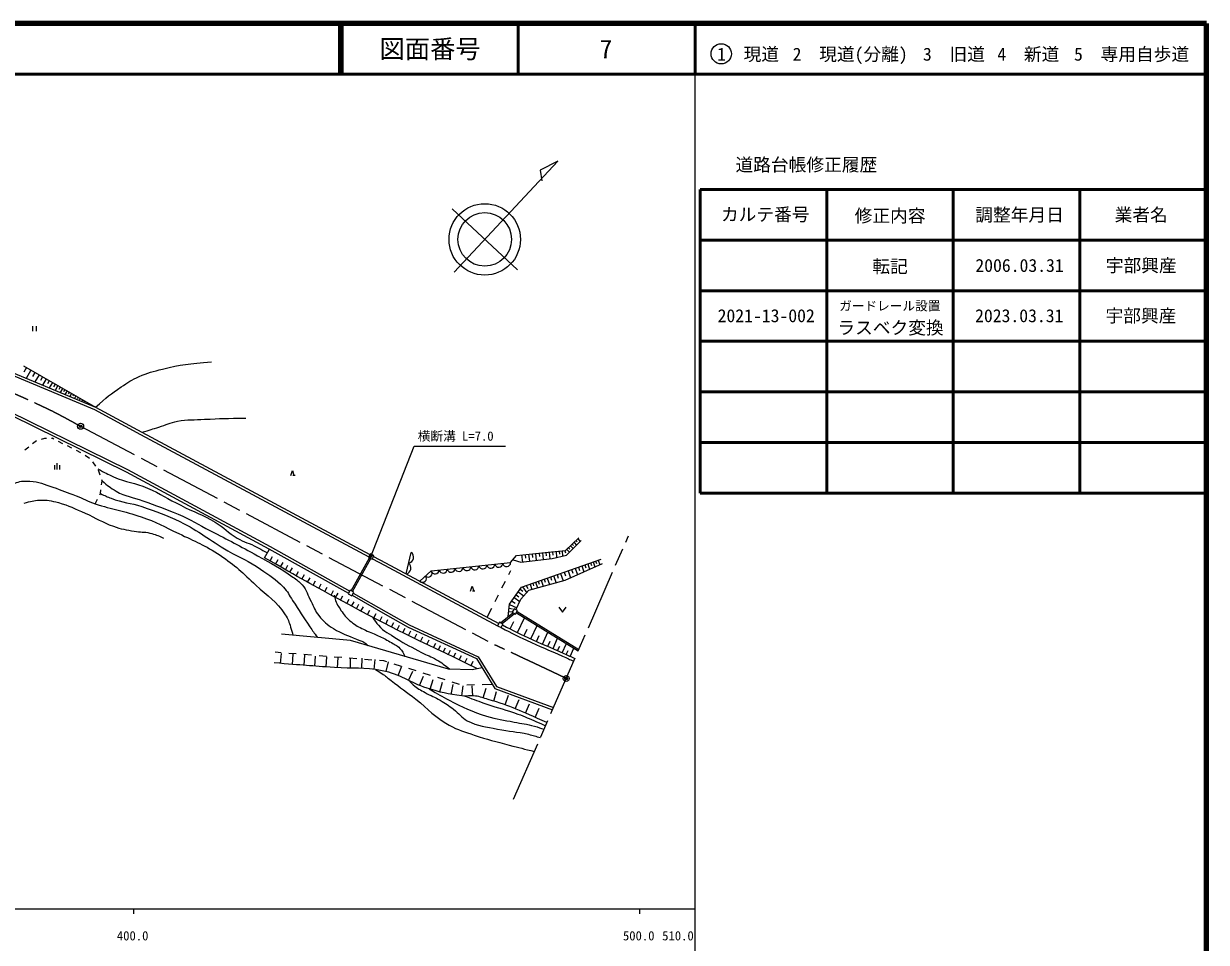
# Model space of a CAD drawing. Units: millimetres, scale not verified. Extents: x 40000 to 680000, y 20000 to 380000.
# Drawn here: x 446309 to 680000, y 198357 to 380000 of the extents above; entities that cross this region are included whole.
import ezdxf
from ezdxf.enums import TextEntityAlignment as Align

# ---------------------------------------------------------------- set-up
doc = ezdxf.new("R2010")
doc.units = ezdxf.units.MM
doc.header["$LTSCALE"] = 1000
doc.header["$PDMODE"] = 32
doc.header["$PDSIZE"] = 500
doc.linetypes.add('CHAIN', pattern=[18.5, 12, -1.5, 3.5, -1.5])
for name, color, linetype, lineweight in [('M-BGD', 7, 'Continuous', 13), ('M-BMK', 2, 'CHAIN', 13), ('M-BMK-SRVR', 3, 'Continuous', 13), ('M-STR-HTXT', 7, 'Continuous', 13), ('M-TTL', 2, 'Continuous', 140), ('M-TTL-BAND', 7, 'Continuous', 25), ('M-TTL-FRAM', 2, 'Continuous', 50), ('M-TTL-LINE', 7, 'Continuous', 50), ('M-TTL-TXT', 7, 'Continuous', 13)]:
    doc.layers.add(name, color=color, linetype=linetype, lineweight=lineweight)
doc.layers.add('M-OTRS', color=6, linetype='Continuous')
doc.styles.add('ＭＳ ゴシック', font='')
doc.styles.get('ＭＳ ゴシック').set_extended_font_data('MS Gothic')

msp = doc.modelspace()

# ---------------------------------------------------------------- linework, layer by layer
at = {"layer": 'M-BGD'}
for p, q in [((448089, 320206), (448089, 319206)), ((448839, 319206), (448839, 320206)), ((446285, 312318), (460536, 304146)), ((446844, 311998), (446333, 311105)), ((447737, 311486), (446811, 309872)), ((448544, 311023), (448081, 310216)), ((449351, 310560), (448542, 309149)), ((450057, 310156), (449652, 309450)), ((450762, 309751), (450055, 308518)), ((451378, 309398), (451025, 308781)), ((451995, 309044), (451377, 307967)), ((452534, 308735), (452225, 308197)), ((453072, 308426), (452532, 307485)), ((453543, 308156), (453273, 307686)), ((454014, 307886), (453542, 307064)), ((454447, 307638), (454212, 307226)), ((454881, 307389), (454472, 306676)), ((455315, 307140), (455110, 306784)), ((455749, 306892), (455402, 306288)), ((456182, 306643), (456009, 306341)), ((456616, 306394), (456333, 305900)), ((457050, 306145), (456908, 305898)), ((457484, 305897), (457263, 305512)), ((457917, 305648), (457807, 305455)), ((458351, 305399), (458193, 305124)), ((448082, 296983), (448829, 297600)), ((448829, 297600), (448859, 297607)), ((449827, 297860), (450501, 298036)), ((450501, 298036), (450804, 298039)), ((451804, 298051), (451934, 298052)), ((452284, 297871), (451934, 298052)), ((454061, 296954), (453172, 297413)), ((446539, 295710), (447311, 296346)), ((455838, 296037), (454950, 296496)), ((457616, 295120), (456727, 295579)), ((459293, 294038), (458475, 294613)), ((452451, 291842), (452451, 292717)), ((452951, 291842), (452951, 293092)), ((453451, 291842), (453451, 292717)), ((460582, 292534), (459993, 293342)), ((461414, 290738), (461092, 291685)), ((461795, 289618), (461736, 289792)), ((499120, 290644), (499420, 291644)), ((499420, 291644), (499720, 290644)), ((499970, 290644), (499470, 290644)), ((461480, 287097), (461570, 287816)), ((461694, 288808), (461795, 289618)), ((460414, 285086), (460882, 285970)), ((461351, 286853), (461480, 287097)), ((553400, 275801), (556041, 278369)), ((555792, 278127), (556285, 277620)), ((493911, 274410), (494882, 276088)), ((549959, 275486), (553400, 275801)), ((553218, 275784), (553403, 275345)), ((553545, 274880), (556477, 277812)), ((553641, 276035), (554163, 275498)), ((553999, 276384), (554261, 276115)), ((554358, 276732), (554870, 276205)), ((554716, 277081), (554973, 276817)), ((555075, 277430), (555578, 276912)), ((555433, 277778), (555685, 277520)), ((494995, 273785), (495496, 274650)), ((496079, 273159), (496579, 274025)), ((497085, 272580), (497584, 273446)), ((511052, 267849), (514663, 274365)), ((511315, 267703), (514925, 274220)), ((514833, 275185), (514445, 274486)), ((514445, 274486), (515145, 274098)), ((515533, 274797), (514833, 275185)), ((515145, 274098), (515533, 274797)), ((521879, 271201), (522880, 275461)), ((542538, 273446), (543711, 274842)), ((543020, 274020), (544531, 273523)), ((543711, 274842), (549959, 275486)), ((544531, 273523), (550759, 274226)), ((544689, 268599), (560395, 274111)), ((544705, 274945), (544848, 273559)), ((545398, 275016), (545470, 274323)), ((546091, 275087), (546233, 273715)), ((546778, 275158), (546848, 274472)), ((547464, 275229), (547604, 273870)), ((548143, 275299), (548213, 274619)), ((548823, 275369), (548961, 274023)), ((549496, 275438), (549565, 274765)), ((550169, 275505), (550291, 274173)), ((550759, 274226), (553545, 274880)), ((550835, 275566), (550896, 274900)), ((551501, 275627), (551611, 274426)), ((552102, 275682), (552156, 275081)), ((552702, 275737), (552797, 274704)), ((558837, 273564), (559183, 272579)), ((559330, 273737), (559502, 273245)), ((559822, 273910), (560138, 273010)), ((498024, 272041), (498522, 272908)), ((498905, 271537), (499401, 272405)), ((500139, 270836), (500632, 271706)), ((542172, 271109), (542553, 271866)), ((552401, 271306), (552920, 269828)), ((553140, 271565), (553399, 270826)), ((553314, 269935), (560656, 273243)), ((553879, 271824), (554374, 270413)), ((554584, 272072), (554832, 271366)), ((555290, 272319), (555743, 271029)), ((555935, 272546), (556161, 271901)), ((556580, 272772), (556994, 271593)), ((557170, 272979), (557377, 272390)), ((557759, 273186), (558137, 272108)), ((558298, 273375), (558487, 272836)), ((501295, 270184), (501786, 271056)), ((502407, 269563), (502895, 270436)), ((503507, 268954), (503991, 269830)), ((504626, 268340), (505107, 269217)), ((534635, 267803), (534935, 268803)), ((534935, 268803), (535235, 267803)), ((540824, 268429), (541498, 269769)), ((545622, 268926), (545920, 268339)), ((546161, 267989), (553314, 269935)), ((546376, 269191), (546742, 268147)), ((546898, 269374), (547081, 268852)), ((547420, 269557), (547812, 268438)), ((547979, 269753), (548175, 269194)), ((548538, 269950), (548959, 268750)), ((549138, 270160), (549348, 269560)), ((549738, 270371), (550189, 269085)), ((550380, 270596), (550606, 269953)), ((551023, 270822), (551507, 269444)), ((551712, 271064), (551954, 270375)), ((505798, 267701), (506276, 268579)), ((507053, 267020), (507529, 267899)), ((507952, 266533), (508428, 267413)), ((508913, 266014), (509388, 266894)), ((510829, 267973), (510441, 267273)), ((510441, 267273), (511141, 266885)), ((511529, 267585), (510829, 267973)), ((511141, 266885), (511529, 267585)), ((535485, 267803), (534985, 267803)), ((539476, 265749), (540150, 267089)), ((542299, 265239), (544689, 268599)), ((543222, 266537), (544327, 265751)), ((543615, 267089), (544168, 266696)), ((544008, 267642), (545120, 266851)), ((544404, 268198), (544960, 267802)), ((544556, 266233), (546161, 267989)), ((544869, 268662), (545702, 267487)), ((510142, 265351), (510617, 266231)), ((511120, 264825), (511594, 265706)), ((512060, 264323), (512531, 265205)), ((512963, 263842), (513433, 264725)), ((537903, 262623), (538801, 264409)), ((542066, 262775), (542299, 265239)), ((542225, 264460), (542884, 264269)), ((542290, 265148), (543733, 264497)), ((542734, 265851), (543458, 265435)), ((543204, 264330), (542816, 263630)), ((543904, 263942), (543204, 264330)), ((543560, 264132), (544556, 266233)), ((552038, 264630), (552788, 263630)), ((552788, 263630), (553538, 264630)), ((514259, 263157), (514726, 264041)), ((515496, 262509), (515960, 263395)), ((516686, 261891), (517146, 262779)), ((517841, 261298), (518298, 262188)), ((540557, 261537), (542990, 263534)), ((540839, 261381), (543272, 263377)), ((542160, 263771), (542858, 263705)), ((542437, 260346), (543159, 261784)), ((542816, 263630), (543516, 263242)), ((543516, 263242), (543904, 263942)), ((543664, 263510), (555893, 255986)), ((543810, 263773), (556014, 256264)), ((543875, 259624), (545261, 262528)), ((518974, 260722), (519427, 261613)), ((520097, 260156), (520546, 261050)), ((521223, 259595), (521668, 260491)), ((522363, 259032), (522806, 259929)), ((540318, 261670), (539930, 260970)), ((539930, 260970), (540630, 260582)), ((541018, 261282), (540318, 261670)), ((540630, 260582), (541018, 261282)), ((545187, 258998), (545813, 260310)), ((546499, 258372), (547751, 260996)), ((548848, 257335), (549875, 259689)), ((510865, 258020), (497289, 259274)), ((530274, 252350), (510865, 258020)), ((523531, 258459), (523971, 259358)), ((524738, 257872), (525176, 258771)), ((525998, 257262), (526434, 258162)), ((527322, 256623), (527756, 257524)), ((528247, 256178), (528681, 257079)), ((547671, 257849), (548184, 259026)), ((549879, 256886), (550329, 257917)), ((550911, 256436), (551810, 258498)), ((552723, 255624), (553541, 257433)), ((497195, 255611), (495977, 255708)), ((497089, 253507), (497251, 255500)), ((500185, 255371), (498690, 255491)), ((499401, 253320), (499562, 255313)), ((503176, 255132), (501681, 255252)), ((501729, 253134), (501887, 255127)), ((503821, 252972), (503973, 254967)), ((506166, 254893), (504671, 255012)), ((506089, 252805), (506234, 254800)), ((509157, 254654), (507661, 254773)), ((529209, 255715), (529643, 256616)), ((530214, 255233), (530647, 256134)), ((531263, 254729), (531696, 255630)), ((532361, 254202), (532794, 255103)), ((551818, 256033), (552227, 256938)), ((553525, 255261), (553888, 256063)), ((554328, 254898), (555053, 256503)), ((508326, 252650), (508464, 254645)), ((512147, 254414), (510652, 254534)), ((510860, 252570), (510895, 254569)), ((513154, 252521), (513211, 254520)), ((515138, 254175), (513642, 254295)), ((515538, 252324), (515754, 254312)), ((517504, 253986), (516633, 254055)), ((518102, 253801), (517504, 253986)), ((517970, 251879), (518388, 253835)), ((520968, 252915), (519535, 253358)), ((520295, 251103), (521019, 252967)), ((523834, 252029), (522401, 252472)), ((533512, 253649), (533945, 254550)), ((534719, 253069), (535152, 253970)), ((536875, 252648), (534963, 252241)), ((522349, 250156), (523219, 251957)), ((524518, 249173), (525310, 251009)), ((526701, 251143), (525267, 251586)), ((526615, 248436), (527227, 250340)), ((529567, 250257), (528134, 250700)), ((534963, 252241), (530274, 252350)), ((528539, 247880), (529071, 249808)), ((530800, 247390), (531174, 249354)), ((532433, 249370), (531000, 249813)), ((532879, 247082), (533174, 249060)), ((535403, 249254), (533904, 249208)), ((535063, 247099), (534943, 249095)), ((538902, 249360), (536903, 249299)), ((537117, 246689), (537707, 248600)), ((539184, 246054), (539753, 247972)), ((541456, 245307), (542108, 247198)), ((543447, 244544), (544190, 246401)), ((545493, 243672), (546292, 245505)), ((547393, 242833), (548203, 244661))]:
    msp.add_line(p, q, dxfattribs=at)
for points in [[(294576, 322359), (302311, 321300), (307097, 322000), (312711, 322615), (318392, 322977), (332260, 323098), (348675, 322251), (383627, 319880), (420356, 316530), (429524, 314747), (440851, 311816), (460321, 303694), (469412, 298781), (514502, 274587)], [(294644, 322855), (302309, 321805), (307034, 322496), (312667, 323114), (318374, 323477), (332270, 323598), (348705, 322750), (383666, 320379), (420427, 317026), (429634, 315235), (441011, 312291), (460536, 304146), (469649, 299221), (514744, 275025)], [(412387, 309369), (421455, 308824), (426786, 308055), (439355, 304780), (466580, 291417), (494759, 276159), (510494, 267375), (510497, 267373)], [(412417, 309868), (421506, 309322), (426885, 308546), (439530, 305251), (466809, 291862), (495000, 276597), (510739, 267810)], [(515207, 274209), (517591, 272930), (539930, 260970)], [(515449, 274646), (517827, 273371), (540172, 261407)], [(524610, 269739), (526846, 271817), (542538, 273446)], [(511192, 266977), (517720, 263262), (522270, 260665), (535765, 254448), (539411, 248534), (550808, 244329)], [(511434, 267415), (517967, 263697), (522499, 261110), (536111, 254839), (539746, 248943), (551009, 244788)]]:
    msp.add_lwpolyline(points, dxfattribs=at)
for centre, radius, start, end in [((522138, 274512), 1205, 281.56284, 52.00777), ((541744, 273459), 794, 192.75917, 359.09763), ((521638, 272382), 1205, 281.56284, 52.00777), ((526242, 271346), 766, 227.83392, 37.97488), ((527620, 271992), 794, 192.75917, 359.09763), ((529190, 272155), 794, 192.75917, 359.09763), ((530759, 272318), 794, 192.75917, 359.09763), ((532328, 272481), 794, 192.75917, 359.09763), ((533897, 272644), 794, 192.75917, 359.09763), ((535467, 272807), 794, 192.75917, 359.09763), ((537036, 272970), 794, 192.75917, 359.09763), ((538605, 273133), 794, 192.75917, 359.09763), ((540175, 273296), 794, 192.75917, 359.09763), ((525124, 270307), 766, 227.83392, 37.97488)]:
    msp.add_arc(centre, radius, start, end, dxfattribs=at)
for points, knots in [([(460536, 304146), (462788, 306126), (463455, 306790), (465559, 308163), (466902, 309039), (467634, 309591), (469103, 310235), (470843, 310996), (471903, 311212), (473737, 311707), (477436, 312703), (478912, 312701), (483442, 313124)], [0, 0, 0, 0, 1, 1, 1, 2, 2, 2, 3, 3, 3, 4, 4, 4, 4]), ([(469649, 299221), (471301, 299703), (471727, 299827), (473052, 300235), (474483, 300675), (475229, 301143), (476703, 301398), (478769, 301756), (479965, 301652), (482058, 301770), (485249, 301949), (486296, 301950), (490236, 302024)], [0, 0, 0, 0, 1, 1, 1, 2, 2, 2, 3, 3, 3, 4, 4, 4, 4]), ([(409900, 298725), (409696, 297761), (409644, 297515), (409488, 296738), (409352, 296057), (409104, 295686), (409149, 294993), (409202, 294174), (409408, 293687), (409900, 293031), (410652, 292028), (411334, 291617), (412493, 291141), (413583, 290693), (414293, 290762), (415449, 290535), (416611, 290306), (417283, 290274), (418430, 289978), (420082, 289550), (421030, 289332), (422585, 288630), (424470, 287779), (425500, 287202), (427165, 285976), (428526, 284975), (429046, 284116), (430400, 283105), (431174, 282527), (431603, 282089), (432544, 281869), (433208, 281714), (433631, 281762), (434289, 281942), (435710, 282332), (436413, 282861), (437633, 283687), (439180, 284734), (439626, 285839), (441122, 286958), (442505, 287991), (443284, 288647), (444902, 289248), (445866, 289606), (446492, 289588), (447519, 289538), (449366, 289449), (450338, 288905), (452099, 288339), (453907, 287757), (454887, 287331), (456657, 286643), (458138, 286067), (458911, 285599), (460414, 285086), (463922, 283890), (466037, 283697), (469542, 282493), (472542, 281463), (474101, 280564), (476957, 279186), (480205, 277618), (482137, 276903), (485135, 274897), (488130, 272892), (489583, 271441), (492209, 268972), (494546, 266775), (496244, 265830), (497988, 263138), (498553, 262266), (498735, 261690), (499060, 260703), (499276, 260050), (499358, 259751), (499505, 259070)], [0, 0, 0, 0, 1, 1, 1, 2, 2, 2, 3, 3, 3, 4, 4, 4, 5, 5, 5, 6, 6, 6, 7, 7, 7, 8, 8, 8, 9, 9, 9, 10, 10, 10, 11, 11, 11, 12, 12, 12, 13, 13, 13, 14, 14, 14, 15, 15, 15, 16, 16, 16, 17, 17, 17, 18, 18, 18, 19, 19, 19, 20, 20, 20, 21, 21, 21, 22, 22, 22, 23, 23, 23, 24, 24, 24, 25, 25, 25, 25]), ([(460995, 291968), (462395, 291169), (462851, 290961), (464080, 290397), (466582, 289250), (468249, 289288), (470768, 288180), (473419, 287015), (474762, 286068), (477347, 284764), (479989, 283431), (481613, 282953), (484144, 281420), (485936, 280334), (486719, 279390), (488505, 278294), (489929, 277420), (490916, 277291), (492395, 276513), (493212, 276082), (493493, 275934), (494462, 275361)], [0, 0, 0, 0, 1, 1, 1, 2, 2, 2, 3, 3, 3, 4, 4, 4, 5, 5, 5, 6, 6, 6, 7, 7, 7, 7]), ([(461795, 289618), (462950, 288595), (463417, 288269), (464571, 287576), (466454, 286447), (467802, 286436), (469860, 285668), (472594, 284648), (474160, 284157), (476838, 282997), (479407, 281883), (480734, 281020), (483217, 279726), (486862, 277825), (488937, 276817), (492510, 274782), (495276, 273207), (496910, 272443), (499500, 270593), (500271, 270043), (500709, 269722), (501342, 269018), (502309, 267944), (502403, 267029), (503093, 265759), (503685, 264669), (503851, 263948), (504619, 262973), (505560, 261777), (506234, 261183), (507527, 260380), (509193, 259345), (510296, 259078), (512086, 258278), (512714, 257998), (513144, 257984), (513702, 257583), (513991, 257375), (514112, 257282), (514394, 256989)], [0, 0, 0, 0, 1, 1, 1, 2, 2, 2, 3, 3, 3, 4, 4, 4, 5, 5, 5, 6, 6, 6, 7, 7, 7, 8, 8, 8, 9, 9, 9, 10, 10, 10, 11, 11, 11, 12, 12, 12, 13, 13, 13, 13]), ([(446406, 285165), (447740, 285577), (448267, 285713), (449495, 285783), (450939, 285864), (451770, 285685), (453167, 285310), (455320, 284731), (456425, 284084), (458473, 283202), (460672, 282255), (461777, 281421), (464034, 280621), (465602, 280066), (466542, 279942), (468178, 279640), (469373, 279419), (470089, 279572), (471267, 279276), (472339, 279008), (472753, 278830), (473921, 278295)], [0, 0, 0, 0, 1, 1, 1, 2, 2, 2, 3, 3, 3, 4, 4, 4, 5, 5, 5, 6, 6, 6, 7, 7, 7, 7]), ([(461480, 287097), (462445, 286612), (462761, 286496), (463602, 286156), (465875, 285235), (467345, 285318), (469660, 284508), (472644, 283463), (474359, 282949), (477196, 281552), (481082, 279637), (482920, 277953), (486661, 275767), (489147, 274314), (490732, 273814), (493094, 272168), (494944, 270879), (496072, 270229), (497638, 268606), (498510, 267702), (498752, 266995), (499455, 265953), (500815, 263936), (501471, 262735), (502859, 260737), (503438, 259906), (503624, 259632), (504359, 258621)], [0, 0, 0, 0, 1, 1, 1, 2, 2, 2, 3, 3, 3, 4, 4, 4, 5, 5, 5, 6, 6, 6, 7, 7, 7, 8, 8, 8, 9, 9, 9, 9]), ([(535986, 252459), (523129, 258648), (519628, 260230), (509419, 265741), (503258, 269067), (501142, 270224), (493912, 274411)], [0, 0, 0, 0, 1, 1, 1, 2, 2, 2, 2]), ([(507632, 267019), (507739, 266535), (507799, 266377), (507940, 265978), (508282, 265014), (508636, 264534), (509216, 263692), (509815, 262820), (510242, 262379), (511057, 261705), (511902, 261007), (512482, 260753), (513456, 260251), (514549, 259688), (515230, 259519), (516340, 258991), (517272, 258547), (517802, 258306), (518690, 257779), (519481, 257310), (520036, 257162), (520654, 256482), (521159, 255926), (521342, 255578), (521645, 254871)], [0, 0, 0, 0, 1, 1, 1, 2, 2, 2, 3, 3, 3, 4, 4, 4, 5, 5, 5, 6, 6, 6, 7, 7, 7, 8, 8, 8, 8]), ([(515245, 262634), (515693, 261878), (515911, 261626), (516415, 261041), (517540, 259738), (518538, 259390), (519985, 258457), (521840, 257261), (522950, 256704), (524906, 255682), (526054, 255082), (526771, 254887), (527886, 254228), (528991, 253576), (529372, 253281), (530575, 252343)], [0, 0, 0, 0, 1, 1, 1, 2, 2, 2, 3, 3, 3, 4, 4, 4, 5, 5, 5, 5]), ([(540630, 260582), (543034, 259356), (543679, 259040), (545658, 258100), (548405, 256796), (550002, 256192), (552774, 254942), (553718, 254516), (554199, 254300), (554999, 253936)], [0, 0, 0, 0, 1, 1, 1, 2, 2, 2, 3, 3, 3, 3]), ([(540921, 261107), (543299, 259895), (543945, 259578), (545913, 258644), (548656, 257341), (550251, 256738), (553020, 255490), (553962, 255065), (554443, 254848), (555239, 254486)], [0, 0, 0, 0, 1, 1, 1, 2, 2, 2, 3, 3, 3, 3]), ([(549713, 241817), (544311, 244156), (542775, 245027), (538088, 246379), (537118, 246659), (536594, 246928), (535593, 247058), (534541, 247194), (533930, 246948), (532879, 247082), (530160, 247428), (528642, 247782), (526033, 248621), (522490, 249760), (520801, 251348), (517149, 252061), (513521, 252770), (511394, 252428), (507707, 252689), (503057, 253019), (501588, 253143), (495809, 253610)], [0, 0, 0, 0, 1, 1, 1, 2, 2, 2, 3, 3, 3, 4, 4, 4, 5, 5, 5, 6, 6, 6, 7, 7, 7, 7]), ([(515824, 252274), (516427, 251938), (516599, 251831), (517078, 251518), (517831, 251026), (518196, 250670), (518912, 250127), (520824, 248679), (521907, 247885), (523809, 246423), (526391, 244438), (527519, 242842), (530387, 241299), (532223, 240311), (533369, 239984), (535349, 239331), (538012, 238453), (539544, 238089), (542255, 237369), (544291, 236827), (545144, 236611), (547223, 236108)], [0, 0, 0, 0, 1, 1, 1, 2, 2, 2, 3, 3, 3, 4, 4, 4, 5, 5, 5, 6, 6, 6, 7, 7, 7, 7]), ([(522486, 250153), (522811, 249732), (522950, 249603), (523280, 249282), (524077, 248508), (524710, 248300), (525668, 247737), (526790, 247078), (527517, 246891), (528640, 246235), (529710, 245610), (530273, 245195), (531257, 244442), (532352, 243604), (532755, 242836), (533971, 242188), (536116, 241046), (537591, 241046), (539962, 240516), (542313, 239991), (543712, 240099), (546045, 239499), (547029, 239245), (547497, 239125), (548410, 238829)], [0, 0, 0, 0, 1, 1, 1, 2, 2, 2, 3, 3, 3, 4, 4, 4, 5, 5, 5, 6, 6, 6, 7, 7, 7, 8, 8, 8, 8]), ([(526452, 248480), (528274, 247357), (528831, 247059), (530404, 246236), (533181, 244781), (534789, 244007), (537782, 243074), (539848, 242430), (541080, 242352), (543198, 241911), (544771, 241583), (545691, 241565), (547232, 241111), (548033, 240875), (548451, 240741), (549130, 240480)], [0, 0, 0, 0, 1, 1, 1, 2, 2, 2, 3, 3, 3, 4, 4, 4, 5, 5, 5, 5]), ([(533546, 247026), (535584, 246249), (536131, 246051), (537802, 245467), (540176, 244639), (541569, 244363), (543933, 243505), (545405, 242970), (546208, 242611), (547640, 241978), (548403, 241641), (548842, 241443), (549429, 241166)], [0, 0, 0, 0, 1, 1, 1, 2, 2, 2, 3, 3, 3, 4, 4, 4, 4])]:
    msp.add_open_spline(points, degree=3, knots=knots, dxfattribs=at)
at = {"layer": 'M-BMK'}
for p, q in [((457560, 300396), (539387, 257177)), ((543094, 226641), (565827, 278762))]:
    msp.add_line(p, q, dxfattribs=at)
for points, knots in [([(412831, 313914), (422090, 313166), (425275, 313061), (432914, 310928), (438974, 309236), (442289, 307924), (448002, 305286), (451809, 303527), (453151, 302860), (457560, 300396)], [0, 0, 0, 0, 1, 1, 1, 2, 2, 2, 3, 3, 3, 3]), ([(553512, 250527), (551261, 251601), (550692, 251869), (548883, 252725), (545180, 254477), (544013, 255017), (539387, 257177)], [0, 0, 0, 0, 1, 1, 1, 2, 2, 2, 2])]:
    msp.add_open_spline(points, degree=3, knots=knots, dxfattribs=at)
at = {"layer": 'M-BMK-SRVR'}
for p, q in [((531386, 330894), (551864, 352818)), ((551864, 352818), (548346, 351036)), ((548346, 351036), (548692, 348938)), ((530966, 343370), (543862, 331324))]:
    msp.add_line(p, q, dxfattribs=at)
for centre, radius in [((537414, 337347), 7059), ((537414, 337347), 5294), ((457560, 300396), 600), ((553512, 250527), 600)]:
    msp.add_circle(centre, radius, dxfattribs=at)
msp.add_point((457560, 300396), dxfattribs=at)
at = {"layer": 'M-OTRS'}
msp.add_point((553512, 250527), dxfattribs=at)
at = {"layer": 'M-STR-HTXT'}
for p, q in [((514717, 274134), (523497, 296493)), ((523497, 296493), (541545, 296493)), ((514717, 274134), (514850, 275156)), ((514717, 274134), (515315, 274973))]:
    msp.add_line(p, q, dxfattribs=at)
at = {"layer": 'M-TTL'}
for p, q in [((680000, 380000), (40000, 380000)), ((680000, 20000), (680000, 380000))]:
    msp.add_line(p, q, dxfattribs=at)
at = {"layer": 'M-TTL-BAND'}
for p, q in [((579000, 20000), (579000, 370000)), ((40000, 205000), (579000, 205000)), ((468000, 205000), (468000, 204000)), ((568000, 205000), (568000, 204000))]:
    msp.add_line(p, q, dxfattribs=at)
at = {"layer": 'M-TTL-FRAM'}
for p, q in [((580000, 347197), (580000, 287197)), ((580000, 347197), (680000, 347197)), ((580000, 287197), (680000, 287197))]:
    msp.add_line(p, q, dxfattribs=at)
at = {"layer": 'M-TTL-LINE'}
for p, q in [((508747, 380000), (508747, 370000)), ((509247, 380000), (509247, 370000)), ((543997, 380000), (543997, 370000)), ((579000, 380000), (579000, 370000)), ((40000, 370000), (680000, 370000)), ((605000, 347197), (605000, 287197)), ((630000, 347197), (630000, 287197)), ((655000, 347197), (655000, 287197)), ((580000, 337197), (680000, 337197)), ((580000, 327197), (680000, 327197)), ((580000, 317197), (680000, 317197)), ((580000, 307197), (680000, 307197)), ((580000, 297197), (680000, 297197))]:
    msp.add_line(p, q, dxfattribs=at)
at = {"layer": 'M-TTL-TXT'}
msp.add_circle((584147, 374034), 2000, dxfattribs=at)

# ---------------------------------------------------------------- texts
at = {"layer": 'M-STR-HTXT', "style": 'ＭＳ ゴシック'}
msp.add_text('横断溝 L=7.0', height=1833, dxfattribs=at).set_placement((531680, 296993), align=Align.BOTTOM_CENTER)
at = {"layer": 'M-TTL-BAND', "style": 'ＭＳ ゴシック'}
for s, p in [('400.0', (467844, 198195)), ('500.0', (567844, 198195)), ('510.0', (575595, 198195))]:
    msp.add_text(s, height=1833, dxfattribs=at).set_placement(p, align=Align.BOTTOM_CENTER)
at = {"layer": 'M-TTL-TXT', "style": 'ＭＳ ゴシック'}
for s, height, p in [('図面番号', 3666, (526622, 375000)), ('7', 3666, (561372, 375000)), ('1\u3000現道', 2566, (589448, 373958)), ('2\u3000現道(分離)', 2566, (609619, 373958)), ('3\u3000旧道', 2566, (630121, 373958)), ('4\u3000新道', 2566, (644824, 373958)), ('5\u3000専用自歩道', 2566, (665228, 373958)), ('道路台帳修正履歴', 2566, (600968, 352113)), ('カルテ番号', 2566, (592839, 342277)), ('修正内容', 2566, (617509, 342023)), ('調整年月日', 2566, (643089, 342197)), ('業者名', 2566, (667134, 342197)), ('転記', 2566, (617509, 332023)), ('2006.03.31', 2566, (643089, 332197)), ('宇部興産', 2566, (667134, 332197)), ('ガードレール設置', 1833, (617453, 324200)), ('2021-13-002', 2566, (593033, 322257)), ('2023.03.31', 2566, (643033, 322257)), ('宇部興産', 2566, (667078, 322257)), ('ラスベク変換', 2566, (617592, 319879))]:
    msp.add_text(s, height=height, dxfattribs=at).set_placement(p, align=Align.MIDDLE_CENTER)

doc.saveas('drawing.dxf')
